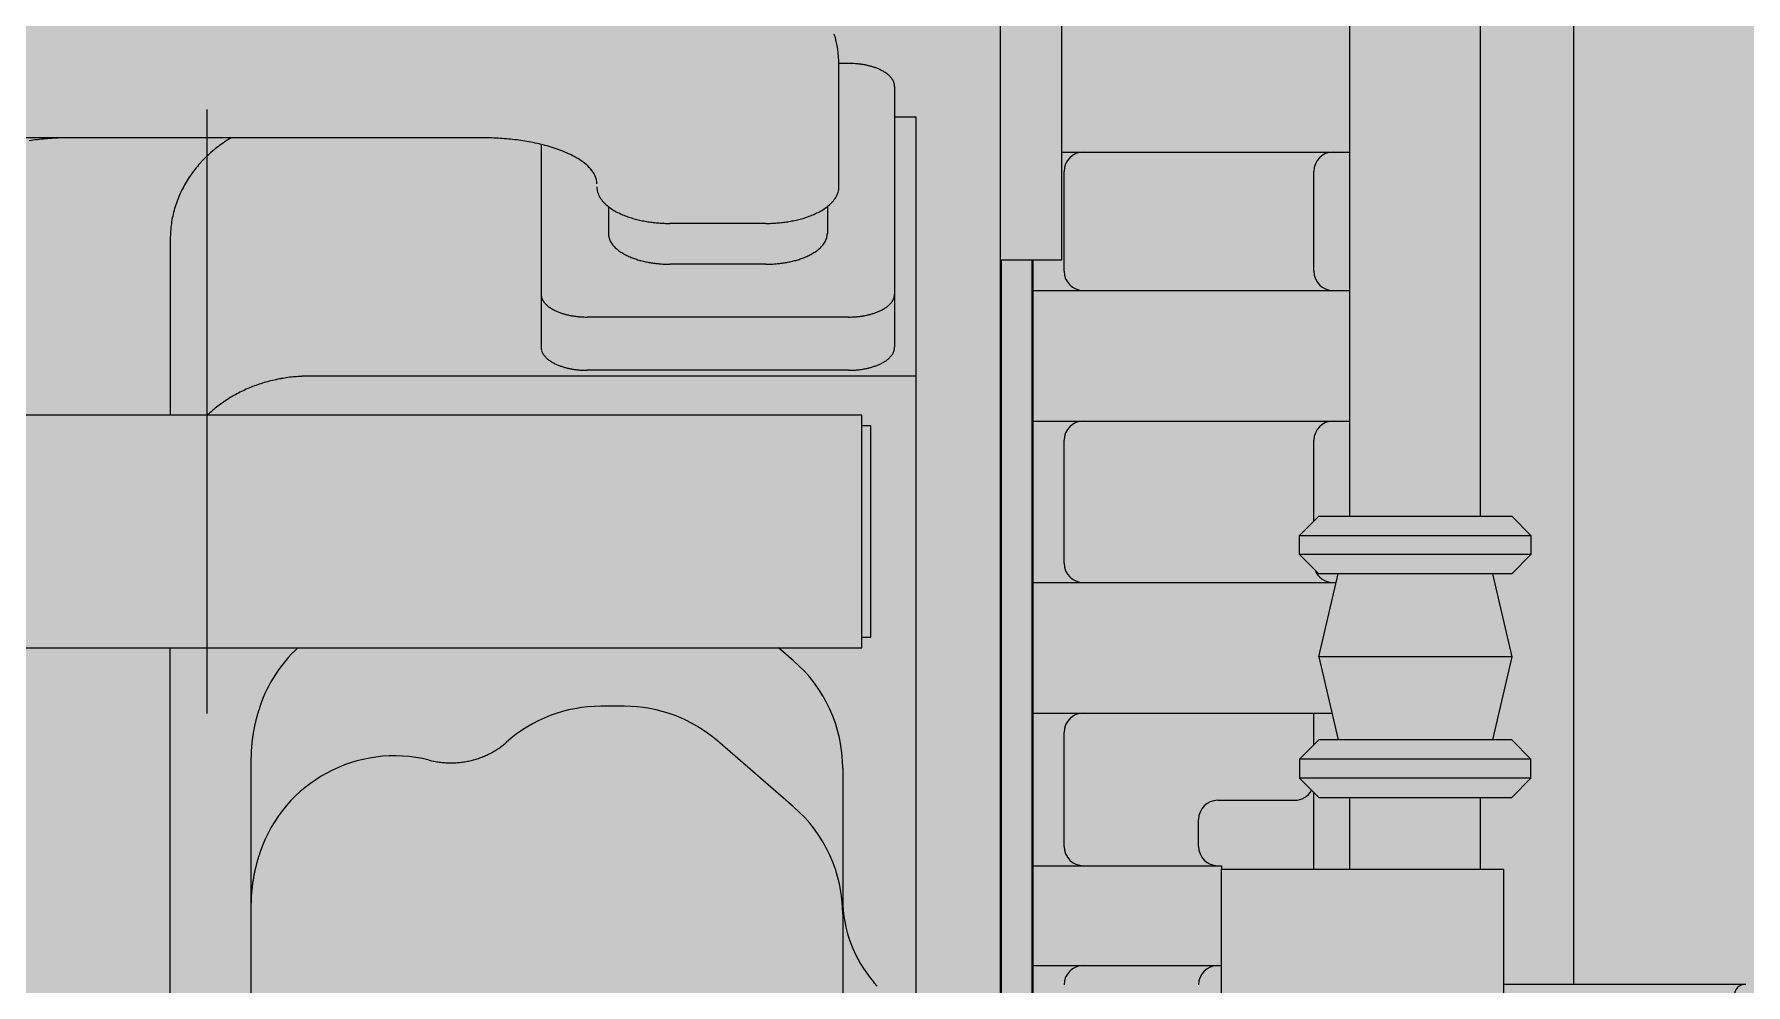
# Model space of a CAD drawing. Header units: millimetres. Extents: x 5121 to 246734, y -48180 to 129206.
# Drawn here: x 75896.1 to 76341.5, y 10239.5 to 10486.9 of the extents above; entities that cross this region are included whole.
import ezdxf

# ---------------------------------------------------------------- set-up
doc = ezdxf.new("R2010")
doc.units = ezdxf.units.MM
for name, color, linetype, lineweight in [('A-FLOR-PATT', 8, 'Continuous', 9), ('G-IMPT', 8, 'Continuous', 9), ('M-EQPM', 50, 'Continuous', 9)]:
    doc.layers.add(name, color=color, linetype=linetype, lineweight=lineweight)

# ---------------------------------------------------------------- blocks, each defined once
blk = doc.blocks.new('TKCS_MAY PHAT DIEN_251105 - TKCS_XREF_260106_MAY PHAT DIEN_dwg_112-2491696-TKCS_MB TỔNG THỂ TẦNG 1')
at = {"layer": 'G-IMPT'}
for p, q in [((19295.42, 25390.6), (19295.42, 25558.68)), ((19329.42, 25390.6), (19329.42, 25558.68)), ((19164.92, 25508.42), (19162.42, 25508.42)), ((19162.42, 25476.29), (19162.42, 25508.12)), ((19176.92, 25502.42), (19176.92, 25434.56)), ((18998.05, 25339.27), (18998.05, 25496.41)), ((19069.44, 25489.07), (18908.3, 25489.07)), ((19084.92, 25487.35), (19084.92, 25434.56)), ((19220.42, 25485.34), (19295.42, 25485.34)), ((19221.02, 25454.34), (19221.02, 25480.34)), ((19286.02, 25454.34), (19286.02, 25480.34)), ((19102.42, 25471.17), (19102.42, 25464.17)), ((19159.42, 25471.17), (19159.42, 25464.17)), ((19143.42, 25466.79), (19118.42, 25466.79)), ((18988.42, 25462.72), (18988.42, 25416.87)), ((19143.42, 25456.17), (19118.42, 25456.17)), ((19204.72, 25064.27), (19204.72, 25457.34)), ((19213.02, 25134.48), (19213.02, 25457.34)), ((19213.02, 25449.34), (19295.42, 25449.34)), ((19164.92, 25442.42), (19096.92, 25442.42)), ((19164.92, 25428.56), (19096.92, 25428.56)), ((19182.42, 25427.02), (19024.37, 25427.02)), ((19213.02, 25415.34), (19295.42, 25415.34)), ((19221.02, 25378.34), (19221.02, 25410.34)), ((19286.02, 25389.3), (19286.02, 25410.34)), ((19213.02, 25373.34), (19291.8, 25373.34)), ((19150.64, 25352.95), (19146.69, 25356.37)), ((19287.32, 25354), (19292.32, 25332.4)), ((19337.52, 25354), (19332.52, 25332.4)), ((19106.63, 25341.12), (19100.49, 25341.12)), ((19213.02, 25339.34), (19290.71, 25339.34)), ((19286.02, 25331.1), (19286.02, 25339.34)), ((19150.64, 25314.95), (19130.85, 25332.09)), ((19221.02, 25304.64), (19221.02, 25334.34)), ((19009.42, 25327.16), (19009.42, 25150.85)), ((19342.52, 25327.4), (19282.32, 25327.4)), ((19163.42, 25324.98), (19163.42, 25227.97)), ((19286.02, 25298.67), (19286.02, 25318.7)), ((19295.42, 25298.67), (19295.42, 25317.4)), ((19329.42, 25298.67), (19329.42, 25317.4)), ((19261.02, 25316.65), (19281.02, 25316.65)), ((19256.02, 25304.64), (19256.02, 25311.65)), ((19213.02, 25273.65), (19261.92, 25273.65)), ((19335.42, 25268.81), (19398.42, 25268.81))]:
    blk.add_line(p, q, dxfattribs=at)
at = {"layer": 'G-IMPT', "flags": 128}
for points in [[(19353.66, 25268.81), (19353.66, 25617.34), (19353.66, 25965.87)], [(19204.42, 25457.34), (19220.42, 25457.34), (19220.42, 25777.34), (19204.42, 25777.34), (19204.42, 25457.34), (19204.42, 25207.34)], [(19176.92, 25494.52), (19182.42, 25494.52), (19182.42, 25172.43)], [(19204.72, 25126.94), (19212.72, 25126.94), (19212.72, 25457.34)], [(18901.39, 25356.37), (19168.42, 25356.37), (19168.42, 25416.87), (18917.92, 25416.87)], [(19168.42, 25359.12), (19170.72, 25359.12), (19170.72, 25414.12), (19168.42, 25414.12)], [(19342.52, 25380.6), (19337.52, 25375.6), (19287.32, 25375.6), (19282.32, 25380.6), (19282.32, 25385.6), (19287.32, 25390.6), (19337.52, 25390.6), (19342.52, 25385.6)], [(19282.32, 25385.6), (19342.52, 25385.6), (19342.52, 25380.6), (19282.32, 25380.6)], [(19332.52, 25375.6), (19337.52, 25354), (19287.32, 25354), (19292.32, 25375.61)], [(19011.35, 25141.23), (18988.42, 25141.23), (18988.42, 25356.37)], [(19342.52, 25322.4), (19342.52, 25327.4), (19337.52, 25332.4), (19287.32, 25332.4), (19282.32, 25327.4), (19282.32, 25322.4), (19287.32, 25317.4), (19337.52, 25317.4), (19342.52, 25322.4), (19282.32, 25322.4)], [(19213.02, 25299.64), (19262.02, 25299.64), (19262.02, 25298.67)], [(19277.92, 25228.67), (19335.42, 25228.67), (19335.42, 25298.67), (19261.92, 25298.67), (19261.92, 25192.67), (19262.02, 25189.44), (19213.02, 25189.44)]]:
    blk.add_lwpolyline(points, dxfattribs=at)
at = {"layer": 'G-IMPT'}
for centre, radius, start, end in [((19135.12, 25508.02), 27.3, 0.2148, 17.0503), ((19164.92, 25484.46), 23.95, 87.8089, 89.9817), ((19164.93, 25484.78), 23.64, 85.6093, 87.8107), ((19164.98, 25485.39), 23.03, 83.3512, 85.6113), ((19165.09, 25486.29), 22.12, 81.0012, 83.3535), ((19165.27, 25487.45), 20.95, 78.5194, 81.0039), ((19165.56, 25488.85), 19.52, 75.857, 78.5229), ((19165.96, 25490.44), 17.88, 72.9507, 75.8616), ((19166.49, 25492.18), 16.06, 69.718, 72.9568), ((19167.17, 25494.01), 14.1, 66.0373, 69.7268), ((19168, 25495.86), 12.08, 61.7437, 66.0501), ((19168.96, 25497.65), 10.04, 56.5863, 61.7628), ((19170.05, 25499.28), 8.08, 50.1843, 56.6155), ((19171.2, 25500.66), 6.29, 41.9635, 50.2274), ((19172.32, 25501.66), 4.78, 31.1505, 42.0158), ((19173.27, 25502.23), 3.68, 17.0357, 31.1718), ((19173.83, 25502.41), 3.09, 0.1054, 16.9302), ((18961.58, 25423.65), 65.38, 96.8108, 98.7032), ((18962.02, 25419.94), 69.11, 95.0242, 96.813), ((18962.28, 25417.1), 71.97, 93.3083, 95.026), ((18962.39, 25415.18), 73.89, 91.6363, 93.3098), ((18962.42, 25414.21), 74.86, 89.9858, 91.6377), ((19021.99, 25459.12), 34.8, 127.2429, 130.5537), ((19022.44, 25458.53), 35.54, 124.0015, 127.2431), ((19022.85, 25457.93), 36.26, 120.8249, 124.0018), ((19069.42, 25414.21), 74.86, 88.3557, 90.0077), ((19069.45, 25415.18), 73.89, 86.6832, 88.357), ((19069.56, 25417.11), 71.95, 84.966, 86.6848), ((19069.82, 25419.96), 69.1, 83.178, 84.9678), ((19070.26, 25423.67), 65.36, 81.2882, 83.1802), ((19070.95, 25428.16), 60.81, 79.2576, 81.291), ((19071.94, 25433.34), 55.55, 77.0351, 79.2613), ((19073.26, 25439.07), 49.66, 74.5509, 77.0403), ((19074.96, 25445.2), 43.3, 71.7034, 74.5586), ((19077.07, 25451.54), 36.63, 68.3402, 71.7153), ((19020.45, 25460.72), 32.57, 137.3971, 140.935), ((19020.99, 25460.23), 33.3, 133.9372, 137.3971), ((19021.51, 25459.69), 34.05, 130.5535, 133.9374), ((19079.58, 25457.84), 29.83, 64.2163, 68.3598), ((19082.5, 25463.84), 23.17, 58.9146, 64.2509), ((19085.73, 25469.17), 16.93, 51.6809, 58.9792), ((19089.11, 25473.41), 11.51, 41.0696, 51.8048), ((19226.02, 25480.34), 5, 90, 180), ((19291.02, 25480.34), 5, 90, 180), ((19018.81, 25461.89), 30.55, 148.2474, 152.019), ((19019.35, 25461.56), 31.18, 144.552, 148.2473), ((19019.9, 25461.17), 31.86, 140.935, 144.5519), ((19092.23, 25476.09), 7.4, 24.5478, 41.2557), ((19094.28, 25477.04), 5.14, 0.4079, 24.442), ((19017.83, 25462.38), 29.46, 155.8638, 159.7748), ((19018.3, 25462.17), 29.98, 152.0193, 155.8634), ((19104.31, 25476.3), 4.89, 180.0675, 196.9144), ((19105.2, 25476.58), 5.82, 197.02, 211.1686), ((19106.7, 25477.49), 7.57, 211.147, 222.0213), ((19155.13, 25477.49), 7.58, 317.9288, 328.7956), ((19156.64, 25476.58), 5.83, 328.7738, 342.9172), ((19157.53, 25476.3), 4.89, 343.0222, 359.8936), ((19016.8, 25462.69), 28.39, 167.767, 171.8262), ((19017.07, 25462.63), 28.66, 163.7461, 167.7663), ((19017.42, 25462.53), 29.02, 159.7753, 163.7455), ((19108.48, 25479.08), 9.96, 221.9686, 230.2325), ((19110.3, 25481.26), 12.8, 230.1895, 236.6239), ((19112.02, 25483.84), 15.91, 236.5947, 241.7742), ((19113.55, 25486.68), 19.13, 241.7548, 246.0602), ((19114.85, 25489.61), 22.34, 246.0474, 249.7361), ((19115.93, 25492.51), 25.43, 249.7273, 252.9656), ((19145.9, 25492.53), 25.45, 287.0096, 290.2469), ((19146.98, 25489.63), 22.36, 290.2382, 293.9231), ((19148.28, 25486.7), 19.15, 293.9103, 298.2132), ((19149.81, 25483.86), 15.93, 298.1939, 303.3678), ((19151.53, 25481.27), 12.82, 303.3385, 309.7667), ((19153.35, 25479.09), 9.98, 309.7237, 317.9815), ((19016.52, 25462.72), 28.1, 175.9136, 180.0125), ((19016.62, 25462.72), 28.2, 171.827, 175.9128), ((19106.54, 25464.18), 4.12, 180.0673, 196.9061), ((19116.78, 25495.27), 28.31, 252.9594, 255.87), ((19117.41, 25497.79), 30.92, 255.8654, 258.5311), ((19117.86, 25500), 33.17, 258.5276, 261.012), ((19118.16, 25501.84), 35.04, 261.0093, 263.3616), ((19118.32, 25503.26), 36.47, 263.3593, 265.6195), ((19118.4, 25504.23), 37.44, 265.6175, 267.8191), ((19118.42, 25504.72), 37.93, 267.8173, 269.9904), ((19143.42, 25504.72), 37.93, 269.9991, 272.1689), ((19143.44, 25504.23), 37.44, 272.1671, 274.3655), ((19143.51, 25503.27), 36.48, 274.3635, 276.6208), ((19143.68, 25501.86), 35.05, 276.6185, 278.9687), ((19143.97, 25500.02), 33.19, 278.966, 281.4494), ((19144.42, 25497.81), 30.94, 281.4459, 284.1124), ((19145.06, 25495.29), 28.34, 284.1079, 287.0158), ((19155.3, 25464.18), 4.12, 343.0347, 359.894), ((19107.28, 25464.41), 4.9, 197.0118, 211.1546), ((19108.55, 25465.17), 6.38, 211.1336, 222.0112), ((19110.05, 25466.51), 8.39, 221.9584, 230.2249), ((19111.58, 25468.34), 10.78, 230.1817, 236.6147), ((19150.25, 25468.36), 10.8, 303.3387, 309.7673), ((19151.78, 25466.53), 8.4, 309.7242, 317.9825), ((19153.28, 25465.18), 6.39, 317.9298, 328.7969), ((19154.55, 25464.41), 4.91, 328.7749, 342.9288), ((19113.03, 25470.52), 13.39, 236.5855, 241.7669), ((19114.31, 25472.91), 16.1, 241.7476, 246.0542), ((19115.42, 25475.38), 18.81, 246.0415, 249.7311), ((19116.32, 25477.82), 21.41, 249.7222, 252.9613), ((19117.03, 25480.14), 23.84, 252.9551, 255.8661), ((19117.57, 25482.27), 26.03, 255.8616, 258.5276), ((19117.95, 25484.13), 27.93, 258.5241, 261.0087), ((19118.2, 25485.68), 29.5, 261.0059, 263.3584), ((19118.34, 25486.88), 30.71, 263.3561, 265.6163), ((19118.4, 25487.69), 31.53, 265.6143, 267.8159), ((19118.42, 25488.11), 31.94, 267.8141, 269.987), ((19143.42, 25488.11), 31.94, 269.9991, 272.1687), ((19143.44, 25487.7), 31.53, 272.1669, 274.3652), ((19143.5, 25486.89), 30.72, 274.3632, 276.6204), ((19143.64, 25485.7), 29.52, 276.6181, 278.9683), ((19143.89, 25484.15), 27.95, 278.9655, 281.4489), ((19144.26, 25482.29), 26.05, 281.4454, 284.1119), ((19144.8, 25480.16), 23.86, 284.1074, 287.0153), ((19145.51, 25477.84), 21.43, 287.0092, 290.2465), ((19146.42, 25475.4), 18.83, 290.2378, 293.9228), ((19147.52, 25472.93), 16.13, 293.91, 298.2131), ((19148.8, 25470.54), 13.41, 298.1939, 303.368), ((19226.02, 25454.34), 5, 180, 269.9999), ((19291.02, 25454.34), 5, 180, 269.9999), ((19088.01, 25448.42), 3.09, 180.0366, 196.8727), ((19088.56, 25448.6), 3.67, 196.9788, 211.1306), ((19089.51, 25449.17), 4.78, 211.1095, 221.9875), ((19172.32, 25449.18), 4.79, 317.937, 328.8065), ((19173.27, 25448.6), 3.68, 328.7845, 342.9414), ((19173.83, 25448.42), 3.09, 343.0475, 359.8943), ((19090.64, 25450.18), 6.29, 221.9352, 230.2079), ((19091.79, 25451.55), 8.08, 230.1646, 236.6017), ((19092.87, 25453.18), 10.04, 236.5724, 241.7528), ((19093.84, 25454.97), 12.07, 241.7337, 246.0428), ((19094.66, 25456.82), 14.1, 246.03, 249.7215), ((19095.34, 25458.65), 16.05, 249.7126, 252.953), ((19095.88, 25460.4), 17.88, 252.9468, 255.8589), ((19096.28, 25461.99), 19.52, 255.8544, 258.5212), ((19096.57, 25463.39), 20.95, 258.5177, 261.003), ((19096.75, 25464.55), 22.12, 261.0003, 263.3533), ((19096.86, 25465.45), 23.03, 263.351, 265.6118), ((19096.91, 25466.06), 23.64, 265.6098, 267.8118), ((19096.92, 25466.37), 23.95, 267.81, 269.9835), ((19164.92, 25466.37), 23.95, 269.9991, 272.1689), ((19164.93, 25466.07), 23.65, 272.1671, 274.3655), ((19164.98, 25465.46), 23.04, 274.3635, 276.6207), ((19165.08, 25464.56), 22.14, 276.6185, 278.9687), ((19165.27, 25463.4), 20.96, 278.966, 281.4494), ((19165.55, 25462.01), 19.54, 281.4459, 284.1123), ((19165.95, 25460.42), 17.9, 284.1078, 287.0184), ((19166.49, 25458.67), 16.07, 287.0122, 290.2498), ((19167.17, 25456.84), 14.12, 290.2411, 293.9265), ((19167.99, 25454.99), 12.09, 293.9137, 298.2172), ((19168.96, 25453.2), 10.06, 298.198, 303.3727), ((19170.04, 25451.56), 8.1, 303.3435, 309.773), ((19171.19, 25450.19), 6.3, 309.73, 317.9897), ((19088.01, 25434.57), 3.09, 180.0366, 196.8727), ((19088.56, 25434.74), 3.67, 196.9788, 211.1306), ((19089.51, 25435.31), 4.78, 211.1095, 221.9875), ((19172.32, 25435.32), 4.79, 317.937, 328.8065), ((19173.27, 25434.75), 3.68, 328.7845, 342.9414), ((19173.83, 25434.57), 3.09, 343.0475, 359.8943), ((19090.64, 25436.32), 6.29, 221.9352, 230.2079), ((19091.79, 25437.69), 8.08, 230.1646, 236.6017), ((19092.87, 25439.32), 10.04, 236.5724, 241.7528), ((19093.84, 25441.11), 12.07, 241.7337, 246.0428), ((19094.66, 25442.97), 14.1, 246.03, 249.7215), ((19095.34, 25444.8), 16.05, 249.7126, 252.953), ((19095.88, 25446.54), 17.88, 252.9468, 255.8589), ((19096.28, 25448.13), 19.52, 255.8544, 258.5212), ((19096.57, 25449.53), 20.95, 258.5177, 261.003), ((19096.75, 25450.69), 22.12, 261.0003, 263.3533), ((19096.86, 25451.59), 23.03, 263.351, 265.6118), ((19096.91, 25452.2), 23.64, 265.6098, 267.8118), ((19096.92, 25452.51), 23.95, 267.81, 269.9835), ((19164.92, 25452.52), 23.95, 269.9991, 272.1689), ((19164.93, 25452.21), 23.65, 272.1671, 274.3655), ((19164.98, 25451.6), 23.04, 274.3635, 276.6207), ((19165.08, 25450.71), 22.14, 276.6185, 278.9687), ((19165.27, 25449.55), 20.96, 278.966, 281.4494), ((19165.55, 25448.15), 19.54, 281.4459, 284.1123), ((19165.95, 25446.56), 17.9, 284.1078, 287.0184), ((19166.49, 25444.82), 16.07, 287.0122, 290.2498), ((19167.17, 25442.99), 14.12, 290.2411, 293.9265), ((19167.99, 25441.13), 12.09, 293.9137, 298.2172), ((19168.96, 25439.34), 10.06, 298.198, 303.3727), ((19170.04, 25437.7), 8.1, 303.3435, 309.773), ((19171.19, 25436.33), 6.3, 309.73, 317.9897), ((19023.85, 25388.49), 38.45, 110.6601, 113.3593), ((19024.02, 25388.04), 38.94, 107.9951, 110.6604), ((19024.16, 25387.62), 39.38, 105.3597, 107.9954), ((19024.26, 25387.25), 39.76, 102.7497, 105.36), ((19024.33, 25386.93), 40.08, 100.1608, 102.75), ((19024.38, 25386.67), 40.35, 97.5888, 100.1611), ((19024.4, 25386.48), 40.55, 95.0293, 97.589), ((19024.42, 25386.34), 40.68, 92.4789, 95.0295), ((19024.42, 25386.28), 40.75, 89.9331, 92.4791), ((19022.39, 25391.11), 35.45, 124.5749, 127.5032), ((19022.76, 25390.57), 36.1, 121.7, 124.5751), ((19023.09, 25390.03), 36.74, 118.875, 121.7003), ((19023.39, 25389.5), 37.34, 116.0959, 118.8752), ((19023.64, 25388.98), 37.92, 113.359, 116.0962), ((19021.54, 25392.15), 34.1, 130.4876, 133.5316), ((19021.98, 25391.64), 34.78, 127.503, 130.4878), ((19226.02, 25410.34), 5, 90, 180), ((19291.02, 25410.34), 5, 90, 180), ((19226.02, 25378.34), 5, 180, 269.9999), ((19291.02, 25378.34), 5, 200.5233, 269.9999), ((19046.77, 25329.22), 37, 132.7896, 161.0532), ((19126.42, 25324.98), 37, 360, 49.1066), ((19053.48, 25326.81), 44.09, 163.2578, 164.4241), ((19053.67, 25326.76), 44.28, 162.0965, 163.2577), ((19053.87, 25326.69), 44.49, 160.9405, 162.0964), ((19100.49, 25304.12), 37, 90, 131.8533), ((19106.63, 25304.12), 37, 49.1066, 90), ((19226.02, 25334.34), 5, 90, 180), ((19052.72, 25326.99), 43.31, 169.135, 170.3224), ((19052.85, 25326.97), 43.44, 167.9511, 169.135), ((19052.99, 25326.94), 43.58, 166.7712, 167.9511), ((19053.14, 25326.9), 43.74, 165.5954, 166.7711), ((19053.31, 25326.86), 43.91, 164.4242, 165.5954), ((19052.28, 25327.05), 42.86, 175.1006, 176.3004), ((19052.34, 25327.05), 42.92, 173.9025, 175.1006), ((19052.42, 25327.04), 43, 172.7065, 173.9025), ((19052.51, 25327.03), 43.09, 171.513, 172.7065), ((19052.61, 25327.01), 43.19, 170.3224, 171.513), ((19062.74, 25346.33), 19.63, 303.9464, 307.8356), ((19063.09, 25345.88), 19.05, 307.835, 311.8415), ((19052.18, 25327.06), 42.76, 178.7037, 179.9073), ((19052.2, 25327.06), 42.78, 177.5016, 178.7037), ((19052.23, 25327.06), 42.81, 176.3004, 177.5016), ((19046.77, 25291.22), 37, 75.839, 161.0532), ((19061.34, 25348.97), 22.57, 255.843, 259.2254), ((19061.39, 25349.21), 22.81, 259.2247, 262.5712), ((19061.41, 25349.38), 22.98, 262.5705, 265.8922), ((19061.42, 25349.47), 23.07, 265.8915, 269.1993), ((19061.42, 25349.49), 23.09, 269.1986, 272.5021), ((19061.42, 25349.43), 23.03, 272.5014, 275.8133), ((19061.43, 25349.3), 22.9, 275.8126, 279.1451), ((19061.47, 25349.1), 22.69, 279.1444, 282.5071), ((19061.53, 25348.83), 22.41, 282.5064, 285.9106), ((19061.62, 25348.5), 22.07, 285.9098, 289.3669), ((19061.76, 25348.12), 21.67, 289.3662, 292.8874), ((19061.93, 25347.7), 21.22, 292.8867, 296.4835), ((19062.16, 25347.25), 20.72, 296.4829, 300.1664), ((19062.42, 25346.79), 20.18, 300.1658, 303.947), ((19281.02, 25321.65), 5, 270, 331.924), ((19126.42, 25286.98), 37, 360, 49.1066), ((19261.02, 25311.65), 5, 90, 180), ((19226.02, 25304.64), 5, 180, 269.9999), ((19261.02, 25304.64), 5, 180, 269.9999), ((19053.15, 25288.9), 43.74, 165.5898, 166.7641), ((19053.31, 25288.86), 43.91, 164.42, 165.5898), ((19053.48, 25288.81), 44.09, 163.255, 164.42), ((19053.67, 25288.76), 44.28, 162.0951, 163.255), ((19053.87, 25288.69), 44.49, 160.9405, 162.0951), ((19052.51, 25289.03), 43.09, 171.5003, 172.6923), ((19052.61, 25289.01), 43.19, 170.3111, 171.5003), ((19052.73, 25288.99), 43.31, 169.1251, 170.3111), ((19052.85, 25288.97), 43.44, 167.9427, 169.1251), ((19052.99, 25288.94), 43.58, 166.7642, 167.9427), ((19052.2, 25289.06), 42.78, 177.4816, 178.6823), ((19052.23, 25289.06), 42.81, 176.2819, 177.4816), ((19052.28, 25289.05), 42.86, 175.0835, 176.2819), ((19052.34, 25289.05), 42.92, 173.8869, 175.0835), ((19052.42, 25289.04), 43, 172.6924, 173.8869), ((19196.42, 25290.97), 33, 180, 220.9555), ((19052.18, 25289.06), 42.76, 178.6823, 179.8845), ((19226.02, 25268.65), 5, 90, 180), ((19261.02, 25268.65), 5, 90, 180), ((19146.86, 25247.95), 32.63, 38.6249, 40.9378), ((19398.42, 25265.81), 3, 90, 180)]:
    blk.add_arc(centre, radius, start, end, dxfattribs=at)
blk = doc.blocks.new('TKCS_MAY PHAT DIEN_251105 - TKCS_XREF_260106_MAY PHAT DIEN_dwg_A$C086a2854-2491700-TKCS_MB TỔNG THỂ TẦNG 1')
blk.add_blockref('TKCS_MAY PHAT DIEN_251105 - TKCS_XREF_260106_MAY PHAT DIEN_dwg_112-2491696-TKCS_MB TỔNG THỂ TẦNG 1', (-21109.49, -24617.34))
blk = doc.blocks.new('TKCS_MAY PHAT DIEN_251105 - TKCS_XREF_260106_MAY PHAT DIEN_dwg-2491693-TKCS_MB TỔNG THỂ TẦNG 1')
blk.add_blockref('TKCS_MAY PHAT DIEN_251105 - TKCS_XREF_260106_MAY PHAT DIEN_dwg_A$C086a2854-2491700-TKCS_MB TỔNG THỂ TẦNG 1', (310559.44, 72532))
blk = doc.blocks.new('TKCS_MAY PHAT DIEN_251105 - MÁY PHÁT ĐIỂN-596403-TKCS_MB TỔNG THỂ TẦNG 1')
blk.add_blockref('TKCS_MAY PHAT DIEN_251105 - TKCS_XREF_260106_MAY PHAT DIEN_dwg-2491693-TKCS_MB TỔNG THỂ TẦNG 1', (-303959.44, -77332))

msp = doc.modelspace()

# ---------------------------------------------------------------- hatches: boundary and pattern name
at = {"layer": 'A-FLOR-PATT'}
h = msp.add_hatch(dxfattribs=at)
h.set_pattern_fill('FP_15', color=256, style=0, pattern_type=2)
h.set_pattern_definition([(50, (0, 0), (677.7247, -59.293), [70.866, -779.526]), (355, (0, 0), (-131.1036, 710.731), [56.693, -623.621]), (100.451, (56.5, -4.94), (546.6267, 651.434), [60.227, -662.495]), (46.184, (0, 189), (1008.414, -156.399), [106.299, -1169.289]), (96.636, (84, 175.9), (883.138, 920.431), [90.34, -993.743]), (351.184, (0, 189), (883.146, 920.423), [85.039, -935.431]), (21, (94.5, 141.73), (564.0056, -380.4262), [70.866, -779.526]), (326, (94.5, 141.7), (229.9034, 685.1796), [56.693, -623.621]), (71.451, (141.5, 110), (793.912, 304.7473), [60.227, -662.495]), (37.5, (0, 0), (11.4894, 314.545), [10.394, -605.668, 10.394, -622.676, -625.983]), (37.5, (0, 0), (11.4894, 314.545), [-1249.131, 10.394, -615.589]), (7.5, (0, 0), (248.5691, 372.672), [10.394, -350.55, 10.394, -591.495, -238.582]), (7.5, (0, 0), (248.5691, 372.672), [-962.833, 10.394, -228.189]), (327.5, (-210.7, 0), (504.3984, -21.3116), [10.394, -225.826, 10.394, -726.613, -977.951]), (327.5, (-210.7, 0), (504.3984, -21.3116), [-973.226, 10.394, -967.557]), (317.5, (-305.2, 0), (551.0412, 94.5872), [10.394, -296.692, 10.394, -479.054, -694.487]), (317.5, (-305.2, 0), (551.0412, 94.5872), [-796.534, 10.394, -684.093])])
h.paths.add_polyline_path([(84142.11, 8088.23), (85330.75, 8088.23), (85330.75, 8188.23), (85630.75, 8188.23), (85630.75, 8088.23), (89152.56, 8088.23), (89152.56, 8188.23), (89452.56, 8188.23), (89452.56, 8308.23), (89442.56, 8308.23), (89442.56, 10263.67), (89452.56, 10263.67), (89452.56, 14088.23), (89152.56, 14088.23), (89152.56, 14388.23), (85630.75, 14388.23), (85630.75, 14088.23), (85330.75, 14088.23), (85330.75, 14388.23), (81880.75, 14388.23), (81880.75, 8088.23)])
h.paths.add_polyline_path([(81580.75, 8088.23), (81580.75, 8188.23), (81680.75, 8188.23), (81680.75, 14088.23), (81580.75, 14088.23), (81580.75, 14188.23), (76452.56, 14188.23), (76452.56, 14088.23), (76365.06, 14088.23), (76365.06, 12988.23), (76265.06, 12988.23), (76265.06, 14088.23), (76152.56, 14088.23), (76152.56, 14188.23), (71752.56, 14188.23), (71752.56, 14088.23), (71652.56, 14088.23), (71652.56, 11838.23), (72752.56, 11838.23), (72752.56, 11775.73), (71652.56, 11775.73), (71652.56, 11650.73), (72752.56, 11650.73), (72752.56, 11550.73), (71652.56, 11550.73), (71652.56, 11425.73), (72752.56, 11425.73), (72752.56, 11325.73), (71652.56, 11325.73), (71652.56, 11200.73), (72752.56, 11200.73), (72752.56, 11100.73), (71652.56, 11100.73), (71652.56, 10975.73), (72752.56, 10975.73), (72752.56, 10875.73), (71652.56, 10875.73), (71652.56, 10763.23), (74017.4, 10763.23), (74017.4, 10713.23), (72752.56, 10713.23), (72752.56, 10650.73), (71652.56, 10650.73), (71652.56, 10525.73), (72752.56, 10525.73), (72752.56, 10463.23), (74017.4, 10463.23), (74017.4, 10413.23), (71652.56, 10413.23), (71652.56, 10300.73), (72752.56, 10300.73), (72752.56, 10200.73), (71652.56, 10200.73), (71652.56, 10075.73), (72752.56, 10075.73), (72752.56, 9975.73), (71652.56, 9975.73), (71652.56, 9850.73), (72752.56, 9850.73), (72752.56, 9750.73), (71652.56, 9750.73), (71652.56, 9625.73), (72752.56, 9625.73), (72752.56, 9525.73), (71652.56, 9525.73), (71652.56, 9400.73), (72752.56, 9399.36), (72752.56, 9338.23), (71652.56, 9338.23), (71652.56, 8188.23), (71752.56, 8188.23), (71752.56, 8088.23), (76152.56, 8088.23), (76152.56, 8188.23), (76452.56, 8188.23), (76452.56, 8088.23), (79203.3, 8088.23)])
h.paths.add_polyline_path([(75117.57, 9588.23), (73752.56, 9588.23), (73755.56, 9808.23), (73785.56, 9838.23), (73815.56, 9808.23), (73845.56, 9838.23), (73852.56, 9838.23), (73852.56, 9728.23), (74232.56, 9731.83), (74609.1, 9825.05), (75011.5, 9827.03), (75042, 9840.59), (75057.29, 9875.85), (75057.29, 9905.2), (75091.89, 9905.2), (75077.09, 9863.23), (75090.11, 9838.77), (75103.35, 9832.43), (75118.56, 9832.43), (75133.09, 9841.02), (75138.83, 9852.04), (75158.71, 9904.17), (75767.99, 9897.06), (76003.49, 9913.58), (76003.49, 9923.23), (77286.54, 9923.23), (77286.54, 10013.23), (77184.84, 10013.23), (77184.84, 10237.2), (77465.69, 10237.2), (77465.69, 10103.92), (78017.35, 10103.92), (78017.35, 11072.54), (77465.69, 11072.54), (77465.69, 10939.26), (77184.84, 10939.26), (77184.84, 11163.23), (77286.54, 11163.23), (77286.54, 11253.23), (76076.49, 11253.23), (76076.49, 11262.88), (76066.99, 11266.88), (75086.99, 11279.4), (74936.87, 11270.25), (74232.56, 11448.23), (73852.56, 11448.23), (73852.56, 11338.23), (73845.56, 11338.23), (73815.56, 11368.23), (73785.56, 11338.23), (73755.56, 11368.23), (73752.56, 11368.23), (73755.56, 11588.23), (78052.56, 11588.23), (78052.56, 9588.23), (75767.99, 9588.23)])
h.paths.add_polyline_path([(75677.49, 10238.23), (74127.49, 10238.23), (74127.49, 10413.23), (74037.59, 10413.23), (74037.59, 10463.23), (74127.49, 10463.23), (74127.49, 10713.23), (74037.59, 10713.23), (74037.59, 10763.23), (74127.49, 10763.23), (74127.49, 10938.23), (75727.49, 10938.23), (75727.49, 10238.23)])
h.paths.add_polyline_path([(74777.49, 10288.23), (75677.49, 10288.23), (75677.49, 10888.23), (74177.49, 10888.23), (74177.49, 10288.23), (74264.5, 10288.23)])
h.paths.add_polyline_path([(72577.56, 12968.23), (72577.56, 12988.23), (72627.56, 12988.23), (72627.56, 12968.23)])
h.paths.add_polyline_path([(78290.06, 12988.23), (78290.06, 14088.23), (78352.56, 14088.23), (78352.56, 12988.23)])
h.paths.add_polyline_path([(77715.06, 12988.23), (77615.06, 12988.23), (77615.06, 14088.23), (77715.06, 14088.23)])
h.paths.add_polyline_path([(77940.06, 12988.23), (77840.06, 12988.23), (77840.06, 14088.23), (77940.06, 14088.23)])
h.paths.add_polyline_path([(78165.06, 12988.23), (78065.06, 12988.23), (78065.06, 14088.23), (78165.06, 14088.23)])
h.paths.add_polyline_path([(77390.06, 12988.23), (77390.06, 14088.23), (77490.06, 14088.23), (77490.06, 12988.23)])
h.paths.add_polyline_path([(76590.06, 12988.23), (76490.06, 12988.23), (76490.06, 14088.23), (76590.06, 14088.23)])
h.paths.add_polyline_path([(76815.06, 12988.23), (76715.06, 12988.23), (76715.06, 14088.23), (76815.06, 14088.23)])
h.paths.add_polyline_path([(77040.06, 12988.23), (76940.06, 12988.23), (76940.06, 14088.23), (77040.06, 14088.23)])
h.paths.add_polyline_path([(77265.06, 12988.23), (77165.06, 12988.23), (77165.06, 14088.23), (77265.06, 14088.23)])
h.paths.add_polyline_path([(76140.06, 12988.23), (76040.06, 12988.23), (76040.06, 14088.23), (76140.06, 14088.23)])
h.paths.add_polyline_path([(75852.56, 12988.23), (75852.56, 14088.23), (75915.06, 14088.23), (75915.06, 12988.23)])

# ---------------------------------------------------------------- block references
at = {"layer": 'M-EQPM'}
msp.add_blockref('TKCS_MAY PHAT DIEN_251105 - MÁY PHÁT ĐIỂN-596403-TKCS_MB TỔNG THỂ TẦNG 1', (71452.56, 14388.23), dxfattribs=at)

doc.saveas('drawing.dxf')
